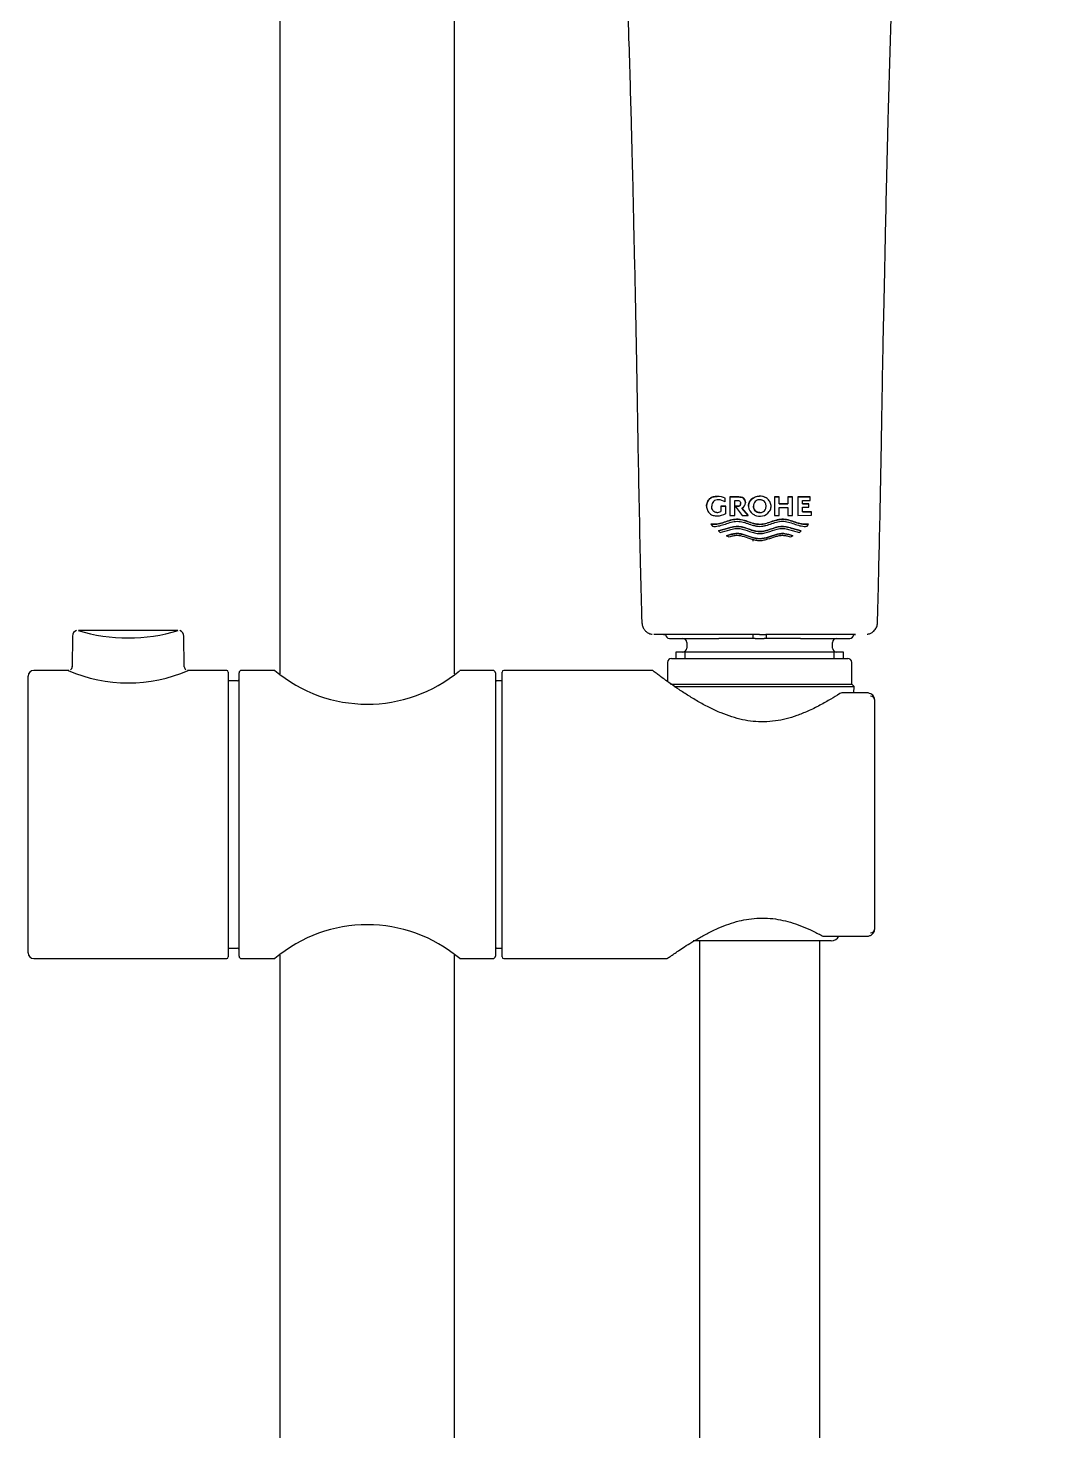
# Model space of a CAD drawing. Header units: millimetres. Extents: x -60 to 7633, y -2614 to 2146.
# Drawn here: x 113.3 to 239.7, y 1197.1 to 1372.4 of the extents above; entities that cross this region are included whole.
import ezdxf

# ---------------------------------------------------------------- set-up
doc = ezdxf.new("R2010")
doc.units = ezdxf.units.MM
doc.layers.get('0').update_dxf_attribs({"color": 250})

msp = doc.modelspace()

# ---------------------------------------------------------------- linework, layer by layer
at = {"linetype": 'Continuous'}
for p, q in [((144.7, 1796.44), (144.7, 1291.74)), ((166.5, 1291.74), (166.5, 1446.4)), ((199.3, 1313.9), (199.3, 1313.9)), ((200.3, 1313.67), (200.3, 1313.67)), ((200.3, 1313.22), (200.3, 1313.67)), ((200.88, 1313.83), (201.99, 1313.83)), ((201.99, 1313.83), (200.88, 1313.83)), ((200.88, 1313.83), (200.88, 1311.53)), ((201.49, 1311.53), (201.49, 1313.39)), ((201.49, 1313.39), (201.88, 1313.39)), ((201.99, 1313.83), (201.99, 1313.83)), ((202.83, 1313.11), (202.83, 1313.11)), ((205.29, 1313.78), (205.29, 1313.78)), ((206.46, 1313.83), (207.05, 1313.83)), ((207.05, 1313.83), (206.46, 1313.83)), ((206.46, 1313.83), (206.46, 1311.53)), ((207.05, 1313.83), (207.05, 1313.83)), ((207.05, 1312.98), (207.05, 1313.83)), ((207.05, 1312.98), (208.11, 1312.98)), ((208.11, 1312.98), (207.05, 1312.98)), ((208.11, 1313.83), (208.11, 1313.83)), ((208.11, 1313.83), (208.7, 1313.83)), ((208.7, 1313.83), (208.11, 1313.83)), ((208.11, 1313.83), (208.11, 1312.98)), ((208.7, 1311.53), (208.7, 1313.83)), ((209.35, 1313.83), (210.92, 1313.83)), ((210.92, 1313.83), (209.35, 1313.83)), ((209.35, 1313.83), (209.35, 1311.53)), ((209.95, 1312.96), (209.95, 1313.39)), ((209.95, 1313.39), (210.92, 1313.39)), ((209.95, 1312.96), (210.76, 1312.96)), ((210.76, 1312.96), (209.95, 1312.96)), ((210.76, 1312.96), (210.76, 1312.96)), ((210.76, 1312.54), (210.76, 1312.96)), ((210.92, 1313.83), (210.92, 1313.83)), ((210.92, 1313.39), (210.92, 1313.83)), ((197.98, 1312.68), (197.98, 1312.68)), ((199.25, 1311.89), (199.25, 1311.89)), ((199.77, 1312.68), (199.77, 1312.68)), ((199.77, 1312.68), (200.38, 1312.68)), ((200.38, 1312.68), (199.77, 1312.68)), ((199.77, 1312.68), (199.77, 1312.01)), ((200.38, 1312.68), (200.38, 1312.68)), ((200.38, 1311.74), (200.38, 1312.68)), ((200.88, 1311.53), (201.49, 1311.53)), ((201.56, 1312.66), (201.56, 1312.66)), ((201.56, 1312.66), (201.91, 1312.66)), ((201.91, 1312.66), (201.56, 1312.66)), ((201.56, 1312.66), (202.41, 1311.53)), ((201.91, 1312.66), (201.91, 1312.66)), ((202.39, 1312.45), (203.16, 1311.53)), ((203.16, 1311.53), (202.39, 1312.45)), ((202.41, 1311.53), (203.16, 1311.53)), ((203.16, 1311.53), (203.16, 1311.53)), ((203.21, 1312.69), (203.21, 1312.69)), ((204.62, 1311.88), (204.6, 1311.88)), ((204.62, 1311.88), (204.62, 1311.88)), ((206.03, 1312.68), (206.03, 1312.68)), ((206.46, 1311.53), (207.05, 1311.53)), ((207.05, 1311.53), (207.05, 1312.51)), ((207.05, 1312.51), (208.11, 1312.51)), ((208.11, 1312.51), (208.11, 1311.53)), ((208.11, 1311.53), (208.7, 1311.53)), ((209.35, 1311.53), (211.07, 1311.54)), ((209.95, 1311.97), (209.95, 1312.54)), ((209.95, 1312.54), (210.76, 1312.54)), ((209.95, 1311.97), (211.07, 1311.98)), ((211.07, 1311.97), (209.95, 1311.97)), ((211.07, 1311.98), (211.07, 1311.97)), ((211.07, 1311.54), (211.07, 1311.97)), ((198.52, 1310.45), (198.52, 1310.45)), ((198.52, 1310.45), (198.71, 1310.17)), ((199.45, 1309.58), (199.45, 1309.58)), ((199.45, 1309.58), (199.68, 1309.38)), ((209.56, 1309.38), (209.78, 1309.58)), ((209.78, 1309.58), (209.78, 1309.58)), ((210.52, 1310.17), (210.72, 1310.45)), ((210.72, 1310.45), (210.72, 1310.45)), ((200.79, 1308.82), (200.47, 1308.97)), ((200.47, 1308.97), (200.47, 1308.97)), ((203.75, 1308.56), (203.75, 1308.3)), ((208.76, 1308.97), (208.45, 1308.82)), ((208.76, 1308.97), (208.76, 1308.97)), ((131.95, 1297.16), (119.55, 1297.16)), ((118.79, 1296.45), (118.75, 1292.62)), ((132.75, 1292.61), (132.71, 1296.44)), ((193.35, 1296.16), (199.51, 1296.16)), ((195.5, 1295.66), (195.5, 1294.96)), ((200.92, 1296.16), (199.51, 1296.16)), ((201.86, 1296.16), (200.92, 1296.16)), ((202.6, 1296.16), (201.86, 1296.16)), ((203.75, 1296.16), (202.6, 1296.16)), ((203.75, 1296.66), (203.75, 1296.16)), ((204.05, 1296.16), (203.75, 1296.16)), ((204.3, 1296.66), (203.82, 1296.66)), ((204.05, 1296.16), (205.15, 1296.16)), ((204.6, 1296.66), (204.3, 1296.66)), ((204.6, 1296.66), (204.9, 1296.66)), ((204.9, 1296.66), (205.38, 1296.66)), ((205.45, 1296.16), (205.15, 1296.16)), ((205.45, 1296.16), (205.45, 1296.66)), ((206.6, 1296.16), (205.45, 1296.16)), ((207.34, 1296.16), (206.6, 1296.16)), ((208.28, 1296.16), (207.34, 1296.16)), ((209.69, 1296.16), (208.28, 1296.16)), ((209.69, 1296.16), (215.85, 1296.16)), ((213.7, 1294.96), (213.7, 1295.66)), ((193.6, 1293.66), (215.6, 1293.66)), ((215.08, 1294.46), (194.12, 1294.46)), ((194.12, 1294.46), (194.12, 1293.66)), ((195.28, 1293.66), (195.28, 1294.46)), ((213.92, 1293.66), (213.92, 1294.46)), ((215.08, 1293.66), (215.08, 1294.46)), ((118.33, 1292.16), (113.95, 1292.16)), ((138.05, 1292.16), (133.16, 1292.16)), ((138.25, 1291.96), (138.25, 1256.36)), ((139.6, 1256.46), (139.6, 1291.86)), ((144.06, 1292.16), (139.9, 1292.16)), ((171.3, 1292.16), (167.15, 1292.16)), ((171.6, 1291.86), (171.6, 1256.46)), ((172.45, 1256.36), (172.45, 1291.96)), ((191.08, 1292.16), (172.65, 1292.16)), ((193.1, 1293.16), (193.1, 1290.77)), ((216.1, 1290.46), (216.1, 1293.16)), ((113.25, 1256.86), (113.25, 1291.46)), ((139.4, 1290.86), (138.25, 1290.86)), ((172.45, 1290.86), (171.8, 1290.86)), ((193.47, 1290.46), (216.1, 1290.46)), ((193.94, 1290.16), (216.4, 1290.16)), ((216.4, 1290.16), (216.1, 1290.46)), ((216.36, 1289.35), (216.4, 1290.16)), ((217.95, 1289.35), (214.88, 1289.35)), ((218.95, 1288.52), (218.95, 1259.8)), ((212.6, 1258.96), (217.95, 1258.96)), ((138.25, 1257.46), (139.4, 1257.46)), ((171.8, 1257.46), (172.45, 1257.46)), ((213.55, 1258.36), (196.28, 1258.36)), ((197.1, 1258.36), (197.1, 1101.16)), ((212.1, 1101.16), (212.1, 1258.36)), ((113.95, 1256.16), (138.05, 1256.16)), ((139.9, 1256.16), (144.06, 1256.16)), ((144.7, 1256.57), (144.7, 828.88)), ((166.5, 828.88), (166.5, 1256.57)), ((167.15, 1256.16), (171.3, 1256.16)), ((172.65, 1256.16), (192.94, 1256.16))]:
    msp.add_line(p, q, dxfattribs=at)
for centre, radius, start, end in [((199.36, 1312.73), 0.751, 83.8998, 183.4084), ((199.3, 1311.58), 2.32, 64.2657, 89.9139), ((199.3, 1311.58), 2.32, 64.2661, 89.9144), ((199.44, 1311.89), 1.58, 56.7772, 89.8827), ((202.15, 1313.08), 0.675, 290.8612, 2.0149), ((204.62, 1312.39), 1.55, 64.351, 90.8831), ((199.26, 1313.05), 1.16, 269.9056, 296.0323), ((199.26, 1313.05), 1.16, 269.9034, 296.0355), ((199.3, 1313.74), 2.27, 270.001, 298.4469), ((204.61, 1312.93), 1.51, 243.8474, 321.8785), ((119.47, 1296.47), 0.679, 104.2533, 181.5545), ((125.75, 1317.76), 21.54, 253.1105, 286.8846), ((132.02, 1296.46), 0.689, 357.4259, 75.9857), ((195.73, -452.78), 1749.44, 90.02265, 90.1422), ((193.35, 1296.66), 0.5, 180, 270), ((195, 1295.66), 0.5, 0, 90), ((214.2, 1295.66), 0.5, 90, 180), ((213.47, -452.78), 1749.44, 89.9047, 89.97735), ((215.85, 1296.66), 0.5, 270, 0), ((193.6, 1293.16), 0.5, 90, 180), ((195, 1294.96), 0.5, 270, 0), ((214.2, 1294.96), 0.5, 180, 270), ((215.6, 1293.16), 0.5, 0, 90), ((113.95, 1291.46), 0.7, 90, 180), ((125.75, 1309.44), 18.84, 246.5602, 293.4398), ((118.3, 1292.63), 0.451, 302.2332, 0.4976), ((133.19, 1292.62), 0.437, 179.5805, 238.6008), ((138.05, 1291.96), 0.2, 0, 90), ((139.9, 1291.86), 0.3, 90, 180), ((155.6, 1305.85), 17.91, 229.8448, 309.9941), ((171.3, 1291.86), 0.3, 0, 90), ((172.65, 1291.96), 0.2, 90, 180), ((191.06, 1291.66), 0.5, 52.6966, 87.7373), ((139.4, 1291.06), 0.2, 270, 0), ((171.8, 1291.06), 0.2, 180, 270), ((214.88, 1288.85), 0.5, 90, 122.7788), ((155.6, 1242.47), 17.91, 49.8447, 130.1552), ((212.6, 1259.46), 0.5, 241.4304, 270), ((213.55, 1259.36), 1, 270, 336.6131), ((113.95, 1256.86), 0.7, 180, 270), ((139.4, 1257.26), 0.2, 0, 90), ((171.8, 1257.26), 0.2, 90, 180), ((138.05, 1256.36), 0.2, 270, 0), ((139.9, 1256.46), 0.3, 180, 270), ((171.3, 1256.46), 0.3, 270, 0), ((172.65, 1256.36), 0.2, 180, 270)]:
    msp.add_arc(centre, radius, start, end, dxfattribs=at)
for centre, major_axis, ratio, start_param, end_param in [((204.61, 1296.66), (12, 0), 0.000347, 1.636309, 3.34289), ((204.59, 1296.66), (-12, 0), 0.000347, 2.940295, 4.646877), ((218.45, 1288.52), (0.5, 0), 0.820652, 0, 1.570796), ((212.6, 1259.46), (0.239, 0.439), 0.594759, 3.115649, 3.141593), ((218.45, 1259.8), (0.5, 0), 0.820652, 4.712389, 6.283185)]:
    msp.add_ellipse(centre, major_axis=major_axis, ratio=ratio, start_param=start_param, end_param=end_param, dxfattribs=at)
for points, knots in [([(169.48, 1444.1), (170.67, 1443.24), (172.56, 1441.85), (175.54, 1439.57), (178, 1437.45), (180.08, 1435.35), (181.7, 1432.98), (182.96, 1430.76), (183.89, 1428.68), (184.45, 1427.09), (184.79, 1425.95), (185.04, 1424.98), (185.28, 1423.98), (185.51, 1422.85), (185.79, 1421.32), (186.09, 1419.33), (186.39, 1416.77), (186.71, 1413.27), (187, 1408.68), (187.24, 1402.89), (187.46, 1396.51), (187.66, 1390.35), (187.83, 1384.77), (187.97, 1379.99), (188.11, 1375.49), (188.26, 1370.71), (188.41, 1365.7), (188.55, 1360.64), (188.67, 1356.14), (188.77, 1352), (188.86, 1347.76), (188.97, 1343), (189.09, 1337.65), (189.21, 1331.79), (189.31, 1325.5), (189.42, 1318.75), (189.56, 1311.74), (189.7, 1304.69), (189.82, 1300.46), (189.89, 1298.11)], [0, 0, 0, 0, 0.029061, 0.055351, 0.079753, 0.10122, 0.119581, 0.139781, 0.155716, 0.166655, 0.173991, 0.17996, 0.187009, 0.19471, 0.202954, 0.217999, 0.234729, 0.253734, 0.286638, 0.324462, 0.366513, 0.410437, 0.443646, 0.474354, 0.502845, 0.530483, 0.566728, 0.599361, 0.628232, 0.653498, 0.67906, 0.710033, 0.745386, 0.782262, 0.822871, 0.86681, 0.912301, 0.958773, 1, 1, 1, 1]), ([(219.31, 1298.11), (219.35, 1299.59), (219.44, 1302.53), (219.55, 1307.75), (219.68, 1313.41), (219.78, 1319), (219.88, 1324.16), (219.94, 1328.71), (220.02, 1332.74), (220.11, 1336.92), (220.22, 1341.69), (220.34, 1347.36), (220.47, 1353.68), (220.64, 1360.63), (220.86, 1368.01), (221.08, 1375.4), (221.3, 1382.57), (221.5, 1389.38), (221.71, 1395.87), (221.93, 1401.99), (222.13, 1407.04), (222.35, 1411.13), (222.59, 1414.43), (222.92, 1417.89), (223.43, 1421.63), (224.13, 1425.07), (225.07, 1428.14), (226.08, 1430.44), (227.18, 1432.42), (228.24, 1434.1), (229.72, 1436.03), (231.73, 1437.91), (234.2, 1440.01), (236.98, 1442.08), (238.68, 1443.34), (239.72, 1444.1)], [0, 0, 0, 0, 0.025915, 0.060964, 0.098396, 0.135571, 0.168623, 0.197953, 0.223289, 0.246278, 0.278562, 0.315351, 0.355632, 0.400525, 0.449605, 0.497899, 0.543266, 0.587902, 0.629644, 0.668854, 0.706522, 0.727882, 0.748704, 0.771152, 0.79597, 0.823206, 0.841257, 0.860992, 0.874841, 0.889186, 0.90313, 0.92607, 0.950058, 0.974487, 1, 1, 1, 1]), ([(197.98, 1312.68), (197.98, 1312.77), (197.98, 1312.86), (198.01, 1313.03), (198.04, 1313.12), (198.15, 1313.36), (198.24, 1313.51), (198.5, 1313.73), (198.65, 1313.8), (198.97, 1313.88), (199.13, 1313.9), (199.3, 1313.9)], [0, 0, 0, 0, 0.125, 0.125, 0.25, 0.25, 0.5, 0.5, 0.75, 0.75, 1, 1, 1, 1]), ([(199.3, 1313.9), (199.13, 1313.9), (198.97, 1313.88), (198.65, 1313.8), (198.5, 1313.73), (198.31, 1313.56), (198.25, 1313.5), (198.15, 1313.36), (198.11, 1313.28), (198.04, 1313.12), (198.01, 1313.04), (197.98, 1312.86), (197.98, 1312.77), (197.98, 1312.68)], [0, 0, 0, 0, 0.25, 0.25, 0.5, 0.5, 0.625, 0.625, 0.75, 0.75, 0.875, 0.875, 1, 1, 1, 1]), ([(201.88, 1313.39), (201.93, 1313.39), (201.98, 1313.38), (202.07, 1313.35), (202.11, 1313.33), (202.17, 1313.26), (202.2, 1313.21), (202.23, 1313.12), (202.23, 1313.07), (202.23, 1313.02)], [0, 0, 0, 0, 0.25, 0.25, 0.5, 0.5, 0.75, 0.75, 1, 1, 1, 1]), ([(201.91, 1312.66), (201.96, 1312.66), (202, 1312.67), (202.09, 1312.71), (202.12, 1312.73), (202.21, 1312.84), (202.23, 1312.93), (202.23, 1313.02)], [0, 0, 0, 0, 0.25, 0.25, 0.5, 0.5, 1, 1, 1, 1]), ([(202.23, 1313.02), (202.23, 1312.98), (202.23, 1312.93), (202.2, 1312.85), (202.18, 1312.8), (202.12, 1312.73), (202.09, 1312.71), (202, 1312.67), (201.96, 1312.66), (201.91, 1312.66)], [0, 0, 0, 0, 0.25, 0.25, 0.5, 0.5, 0.75, 0.75, 1, 1, 1, 1]), ([(201.99, 1313.83), (202.09, 1313.83), (202.2, 1313.82), (202.4, 1313.77), (202.5, 1313.73), (202.66, 1313.6), (202.72, 1313.51), (202.79, 1313.37), (202.8, 1313.32), (202.82, 1313.21), (202.83, 1313.16), (202.83, 1313.11)], [0, 0, 0, 0, 0.25, 0.25, 0.5, 0.5, 0.75, 0.75, 0.875, 0.875, 1, 1, 1, 1]), ([(202.83, 1313.11), (202.83, 1313.16), (202.82, 1313.21), (202.8, 1313.31), (202.79, 1313.36), (202.72, 1313.51), (202.66, 1313.6), (202.5, 1313.73), (202.4, 1313.77), (202.2, 1313.82), (202.1, 1313.83), (201.99, 1313.83)], [0, 0, 0, 0, 0.125, 0.125, 0.25, 0.25, 0.5, 0.5, 0.75, 0.75, 1, 1, 1, 1]), ([(205.29, 1313.78), (204.97, 1313.93), (204.61, 1313.97), (203.93, 1313.82), (203.62, 1313.63), (203.21, 1313.05), (203.15, 1312.67), (203.36, 1312), (203.63, 1311.74), (203.95, 1311.58)], [0, 0, 0, 0, 0.25, 0.25, 0.5, 0.5, 0.75, 0.75, 1, 1, 1, 1]), ([(203.21, 1312.68), (203.21, 1312.8), (203.22, 1312.91), (203.34, 1313.29), (203.53, 1313.53), (204.02, 1313.85), (204.31, 1313.93), (204.6, 1313.93)], [0.4050066, 0.4050066, 0.4050066, 0.4050066, 0.5, 0.5, 0.75, 0.75, 1, 1, 1, 1]), ([(204.62, 1313.48), (204.56, 1313.48), (204.51, 1313.47), (204.41, 1313.46), (204.36, 1313.45), (204.2, 1313.39), (204.11, 1313.34), (203.96, 1313.19), (203.91, 1313.09), (203.86, 1312.94), (203.85, 1312.89), (203.84, 1312.79), (203.83, 1312.73), (203.83, 1312.68)], [0, 0, 0, 0, 0.125, 0.125, 0.25, 0.25, 0.5, 0.5, 0.75, 0.75, 0.875, 0.875, 1, 1, 1, 1]), ([(205.4, 1312.68), (205.4, 1312.73), (205.4, 1312.79), (205.38, 1312.89), (205.37, 1312.94), (205.32, 1313.09), (205.27, 1313.19), (205.12, 1313.34), (205.03, 1313.39), (204.88, 1313.44), (204.83, 1313.46), (204.72, 1313.47), (204.67, 1313.47), (204.62, 1313.48)], [0, 0, 0, 0, 0.125, 0.125, 0.25, 0.25, 0.5, 0.5, 0.75, 0.75, 0.875, 0.875, 1, 1, 1, 1]), ([(205.8, 1312), (205.85, 1312.07), (205.9, 1312.15), (205.97, 1312.31), (205.99, 1312.4), (206.02, 1312.57), (206.03, 1312.66), (206.02, 1312.83), (206, 1312.92), (205.95, 1313.09), (205.92, 1313.17), (205.83, 1313.33), (205.78, 1313.4), (205.66, 1313.53), (205.59, 1313.59), (205.45, 1313.69), (205.37, 1313.74), (205.29, 1313.78)], [0, 0, 0, 0, 0.125, 0.125, 0.25, 0.25, 0.375, 0.375, 0.5, 0.5, 0.625, 0.625, 0.75, 0.75, 0.875, 0.875, 1, 1, 1, 1]), ([(197.98, 1312.68), (197.98, 1312.6), (197.98, 1312.51), (198.01, 1312.33), (198.04, 1312.25), (198.11, 1312.09), (198.15, 1312.01), (198.25, 1311.87), (198.31, 1311.81), (198.43, 1311.7), (198.5, 1311.65), (198.65, 1311.58), (198.73, 1311.55), (198.97, 1311.48), (199.13, 1311.47), (199.3, 1311.47)], [0, 0, 0, 0, 0.125, 0.125, 0.25, 0.25, 0.375, 0.375, 0.5, 0.5, 0.625, 0.625, 0.75, 0.75, 1, 1, 1, 1]), ([(210.72, 1310.45), (210.48, 1310.41), (210.24, 1310.4), (209.75, 1310.46), (209.5, 1310.53), (208.78, 1310.76), (208.3, 1310.96), (207.25, 1311.1), (206.72, 1310.96), (205.71, 1310.62), (205.19, 1310.41), (204.12, 1310.4), (203.6, 1310.59), (202.58, 1310.94), (202.05, 1311.09), (200.98, 1310.98), (200.49, 1310.77), (199.51, 1310.45), (199.01, 1310.37), (198.52, 1310.45)], [0, 0, 0, 0, 0.0625, 0.0625, 0.125, 0.125, 0.25, 0.25, 0.375, 0.375, 0.5, 0.5, 0.625, 0.625, 0.75, 0.75, 0.875, 0.875, 1, 1, 1, 1]), ([(198.52, 1310.45), (198.64, 1310.43), (198.76, 1310.42), (199, 1310.41), (199.13, 1310.42), (199.5, 1310.46), (199.74, 1310.53), (200.23, 1310.68), (200.47, 1310.77), (200.97, 1310.93), (201.22, 1311), (201.62, 1311.05), (201.75, 1311.05), (202.01, 1311.04), (202.14, 1311.02), (202.53, 1310.95), (202.79, 1310.87), (203.55, 1310.61), (204.05, 1310.42), (204.6, 1310.41)], [0, 0, 0, 0, 0.0625, 0.0625, 0.125, 0.125, 0.25, 0.25, 0.375, 0.375, 0.5, 0.5, 0.5625, 0.5625, 0.625, 0.625, 0.75, 0.75, 1, 1, 1, 1]), ([(199.25, 1311.89), (199.16, 1311.89), (199.07, 1311.9), (198.9, 1311.98), (198.82, 1312.04), (198.71, 1312.2), (198.67, 1312.29), (198.63, 1312.44), (198.62, 1312.48), (198.61, 1312.58), (198.61, 1312.63), (198.61, 1312.68)], [0, 0, 0, 0, 0.25, 0.25, 0.5, 0.5, 0.75, 0.75, 0.875, 0.875, 1, 1, 1, 1]), ([(204.6, 1311.88), (204.55, 1311.89), (204.5, 1311.89), (204.39, 1311.9), (204.34, 1311.92), (204.2, 1311.97), (204.1, 1312.03), (203.96, 1312.18), (203.91, 1312.27), (203.86, 1312.42), (203.85, 1312.47), (203.83, 1312.58), (203.83, 1312.63), (203.83, 1312.68)], [0, 0, 0, 0, 0.125, 0.125, 0.25, 0.25, 0.5, 0.5, 0.75, 0.75, 0.875, 0.875, 1, 1, 1, 1]), ([(203.83, 1312.68), (203.83, 1312.63), (203.83, 1312.57), (203.85, 1312.47), (203.86, 1312.42), (203.91, 1312.27), (203.96, 1312.17), (204.11, 1312.02), (204.2, 1311.97), (204.35, 1311.92), (204.4, 1311.9), (204.51, 1311.89), (204.56, 1311.89), (204.62, 1311.88)], [0, 0, 0, 0, 0.125, 0.125, 0.25, 0.25, 0.5, 0.5, 0.75, 0.75, 0.875, 0.875, 1, 1, 1, 1]), ([(204.6, 1310.41), (205.14, 1310.4), (205.65, 1310.6), (206.42, 1310.86), (206.67, 1310.94), (207.06, 1311.02), (207.2, 1311.04), (207.46, 1311.06), (207.6, 1311.05), (208, 1311), (208.25, 1310.94), (208.75, 1310.78), (208.99, 1310.69), (209.49, 1310.53), (209.73, 1310.47), (210.1, 1310.42), (210.23, 1310.41), (210.48, 1310.41), (210.6, 1310.43), (210.72, 1310.45)], [0, 0, 0, 0, 0.25, 0.25, 0.375, 0.375, 0.4375, 0.4375, 0.5, 0.5, 0.625, 0.625, 0.75, 0.75, 0.875, 0.875, 0.9375, 0.9375, 1, 1, 1, 1]), ([(204.62, 1311.88), (204.67, 1311.88), (204.72, 1311.89), (204.82, 1311.9), (204.88, 1311.91), (205.03, 1311.97), (205.12, 1312.02), (205.27, 1312.17), (205.32, 1312.27), (205.37, 1312.42), (205.38, 1312.47), (205.4, 1312.57), (205.4, 1312.63), (205.4, 1312.68)], [0, 0, 0, 0, 0.125, 0.125, 0.25, 0.25, 0.5, 0.5, 0.75, 0.75, 0.875, 0.875, 1, 1, 1, 1]), ([(198.71, 1310.17), (198.83, 1310.16), (198.95, 1310.15), (199.19, 1310.17), (199.31, 1310.18), (199.67, 1310.25), (199.91, 1310.32), (200.38, 1310.47), (200.62, 1310.55), (201.1, 1310.7), (201.35, 1310.76), (201.86, 1310.81), (202.11, 1310.78), (202.61, 1310.68), (202.86, 1310.6), (203.35, 1310.43), (203.59, 1310.34), (203.97, 1310.24), (204.1, 1310.21), (204.35, 1310.17), (204.49, 1310.15), (204.62, 1310.15)], [0, 0, 0, 0, 0.0625, 0.0625, 0.125, 0.125, 0.25, 0.25, 0.375, 0.375, 0.5, 0.5, 0.625, 0.625, 0.75, 0.75, 0.875, 0.875, 0.9375, 0.9375, 1, 1, 1, 1]), ([(209.78, 1309.58), (209.38, 1309.7), (208.97, 1309.82), (208.13, 1310.07), (207.69, 1310.19), (206.8, 1310.1), (206.38, 1309.95), (205.52, 1309.65), (205.07, 1309.51), (203.72, 1309.5), (202.9, 1310.06), (201.54, 1310.19), (201.11, 1310.07), (200.27, 1309.82), (199.86, 1309.7), (199.45, 1309.58)], [0, 0, 0, 0, 0.125, 0.125, 0.25, 0.25, 0.375, 0.375, 0.5, 0.5, 0.75, 0.75, 0.875, 0.875, 1, 1, 1, 1]), ([(199.45, 1309.58), (199.66, 1309.64), (199.86, 1309.7), (200.27, 1309.82), (200.48, 1309.88), (200.89, 1310.01), (201.1, 1310.07), (201.43, 1310.13), (201.54, 1310.14), (201.76, 1310.16), (201.87, 1310.15), (202.43, 1310.1), (202.85, 1309.95), (203.49, 1309.73), (203.71, 1309.66), (204.15, 1309.55), (204.37, 1309.51), (204.6, 1309.51)], [0, 0, 0, 0, 0.125, 0.125, 0.25, 0.25, 0.375, 0.375, 0.4375, 0.4375, 0.5, 0.5, 0.75, 0.75, 0.875, 0.875, 1, 1, 1, 1]), ([(199.68, 1309.38), (200.07, 1309.5), (200.47, 1309.62), (201.07, 1309.8), (201.27, 1309.85), (201.59, 1309.89), (201.7, 1309.9), (201.91, 1309.9), (202.01, 1309.89), (202.53, 1309.82), (202.94, 1309.67), (203.56, 1309.46), (203.76, 1309.39), (204.08, 1309.32), (204.18, 1309.3), (204.4, 1309.27), (204.51, 1309.26), (204.62, 1309.25)], [0, 0, 0, 0, 0.25, 0.25, 0.375, 0.375, 0.4375, 0.4375, 0.5, 0.5, 0.75, 0.75, 0.875, 0.875, 0.9375, 0.9375, 1, 1, 1, 1]), ([(200.47, 1308.97), (200.81, 1309.09), (201.15, 1309.2), (201.86, 1309.28), (202.22, 1309.23), (203.25, 1308.95), (203.93, 1308.6), (205.37, 1308.62), (206.03, 1308.96), (207.05, 1309.24), (207.41, 1309.28), (208.1, 1309.19), (208.44, 1309.08), (208.76, 1308.97)], [0, 0, 0, 0, 0.125, 0.125, 0.25, 0.25, 0.5, 0.5, 0.75, 0.75, 0.875, 0.875, 1, 1, 1, 1]), ([(204.6, 1308.61), (204.24, 1308.62), (203.9, 1308.71), (203.21, 1308.92), (202.88, 1309.05), (202.36, 1309.19), (202.19, 1309.23), (201.83, 1309.26), (201.66, 1309.26), (201.31, 1309.22), (201.14, 1309.18), (200.8, 1309.08), (200.64, 1309.03), (200.47, 1308.97)], [0, 0, 0, 0, 0.25, 0.25, 0.5, 0.5, 0.625, 0.625, 0.75, 0.75, 0.875, 0.875, 1, 1, 1, 1]), ([(204.6, 1309.51), (205.06, 1309.51), (205.5, 1309.65), (206.36, 1309.94), (206.79, 1310.1), (207.36, 1310.15), (207.48, 1310.16), (207.7, 1310.15), (207.81, 1310.13), (208.13, 1310.07), (208.34, 1310.01), (208.76, 1309.89), (208.96, 1309.82), (209.38, 1309.7), (209.58, 1309.64), (209.78, 1309.58)], [0, 0, 0, 0, 0.25, 0.25, 0.5, 0.5, 0.5625, 0.5625, 0.625, 0.625, 0.75, 0.75, 0.875, 0.875, 1, 1, 1, 1]), ([(208.76, 1308.97), (208.43, 1309.08), (208.1, 1309.2), (207.57, 1309.26), (207.39, 1309.26), (207.04, 1309.22), (206.86, 1309.19), (206.35, 1309.05), (206.01, 1308.92), (205.49, 1308.76), (205.32, 1308.71), (204.97, 1308.63), (204.78, 1308.61), (204.6, 1308.61)], [0, 0, 0, 0, 0.25, 0.25, 0.375, 0.375, 0.5, 0.5, 0.75, 0.75, 0.875, 0.875, 1, 1, 1, 1]), ([(204.62, 1310.15), (204.75, 1310.16), (204.88, 1310.17), (205.14, 1310.21), (205.27, 1310.24), (205.64, 1310.34), (205.88, 1310.43), (206.38, 1310.59), (206.62, 1310.67), (207, 1310.76), (207.12, 1310.78), (207.38, 1310.8), (207.51, 1310.8), (207.89, 1310.77), (208.13, 1310.71), (208.61, 1310.56), (208.85, 1310.48), (209.32, 1310.32), (209.56, 1310.25), (209.92, 1310.18), (210.04, 1310.17), (210.28, 1310.15), (210.4, 1310.16), (210.52, 1310.17)], [0, 0, 0, 0, 0.0625, 0.0625, 0.125, 0.125, 0.25, 0.25, 0.375, 0.375, 0.4375, 0.4375, 0.5, 0.5, 0.625, 0.625, 0.75, 0.75, 0.875, 0.875, 0.9375, 0.9375, 1, 1, 1, 1]), ([(204.62, 1309.25), (204.73, 1309.26), (204.84, 1309.26), (205.05, 1309.3), (205.16, 1309.32), (205.47, 1309.39), (205.67, 1309.46), (206.29, 1309.67), (206.69, 1309.82), (207.22, 1309.89), (207.33, 1309.9), (207.54, 1309.9), (207.65, 1309.89), (207.96, 1309.85), (208.17, 1309.8), (208.57, 1309.68), (208.77, 1309.62), (209.17, 1309.5), (209.36, 1309.44), (209.56, 1309.38)], [0, 0, 0, 0, 0.0625, 0.0625, 0.125, 0.125, 0.25, 0.25, 0.5, 0.5, 0.5625, 0.5625, 0.625, 0.625, 0.75, 0.75, 0.875, 0.875, 1, 1, 1, 1]), ([(204.62, 1308.36), (204.54, 1308.36), (204.45, 1308.36), (204.29, 1308.38), (204.21, 1308.39), (203.97, 1308.44), (203.81, 1308.49), (203.34, 1308.63), (203.03, 1308.75), (202.4, 1308.94), (202.08, 1309), (201.59, 1309), (201.42, 1308.98), (201.11, 1308.91), (200.95, 1308.86), (200.79, 1308.82)], [0, 0, 0, 0, 0.0625, 0.0625, 0.125, 0.125, 0.25, 0.25, 0.5, 0.5, 0.75, 0.75, 0.875, 0.875, 1, 1, 1, 1]), ([(208.45, 1308.82), (208.29, 1308.86), (208.14, 1308.91), (207.82, 1308.97), (207.66, 1309), (207.34, 1309), (207.17, 1308.99), (206.85, 1308.93), (206.69, 1308.89), (206.22, 1308.75), (205.91, 1308.64), (205.43, 1308.49), (205.28, 1308.44), (205.03, 1308.4), (204.95, 1308.38), (204.79, 1308.36), (204.7, 1308.36), (204.62, 1308.36)], [0, 0, 0, 0, 0.125, 0.125, 0.25, 0.25, 0.375, 0.375, 0.5, 0.5, 0.75, 0.75, 0.875, 0.875, 0.9375, 0.9375, 1, 1, 1, 1]), ([(189.91, 1298.11), (189.91, 1298.01), (189.91, 1297.77), (190.08, 1297.39), (190.33, 1297.08), (190.6, 1296.87), (190.85, 1296.75), (191.05, 1296.69), (191.14, 1296.68), (191.18, 1296.67)], [0, 0, 0, 0, 0.133657, 0.365484, 0.55429, 0.713903, 0.846772, 0.952028, 1, 1, 1, 1]), ([(218.02, 1296.67), (218.02, 1296.67), (218.08, 1296.68), (218.28, 1296.72), (218.57, 1296.84), (218.91, 1297.1), (219.18, 1297.48), (219.32, 1297.87), (219.3, 1298.07), (219.3, 1298.11)], [0, 0, 0, 0, 0.000117, 0.091651, 0.275715, 0.454007, 0.694287, 0.944823, 1, 1, 1, 1]), ([(214.6, 1289.27), (214.21, 1289.02), (213.49, 1288.57), (212.13, 1287.79), (210.7, 1287.08), (209.28, 1286.51), (207.93, 1286.09), (206.56, 1285.82), (205.18, 1285.7), (203.79, 1285.77), (202.43, 1285.98), (201.09, 1286.35), (199.74, 1286.85), (198.37, 1287.48), (197.02, 1288.21), (195.72, 1288.99), (194.53, 1289.77), (193.51, 1290.47), (192.71, 1291.05), (192.1, 1291.5), (191.67, 1291.82), (191.41, 1292.02), (191.38, 1292.04), (191.37, 1292.05)], [0, 0, 0, 0, 0.04871, 0.103943, 0.159422, 0.206055, 0.24865, 0.288932, 0.331378, 0.371759, 0.411898, 0.453966, 0.498379, 0.546911, 0.599078, 0.654509, 0.710611, 0.765714, 0.818444, 0.863567, 0.911564, 0.958329, 1, 1, 1, 1]), ([(218.94, 1288.52), (218.94, 1288.56), (218.95, 1288.7), (218.84, 1288.94), (218.63, 1289.17), (218.33, 1289.31), (218.07, 1289.36), (217.95, 1289.35), (217.95, 1289.35)], [0, 0, 0, 0, 0.08564, 0.307593, 0.522804, 0.753293, 0.999315, 1, 1, 1, 1]), ([(193.19, 1256.25), (193.19, 1256.25), (193.19, 1256.25), (193.23, 1256.28), (193.4, 1256.4), (193.76, 1256.66), (194.3, 1257.02), (195, 1257.5), (195.88, 1258.06), (196.92, 1258.68), (198.13, 1259.35), (199.42, 1259.97), (200.73, 1260.48), (201.99, 1260.87), (203.28, 1261.13), (204.59, 1261.24), (205.92, 1261.21), (207.21, 1261.02), (208.49, 1260.71), (209.75, 1260.27), (210.99, 1259.73), (211.9, 1259.28), (212.3, 1259.06), (212.36, 1259.02)], [0.022214, 0.022214, 0.022214, 0.022214, 0.0260731, 0.0525162, 0.1023332, 0.1540743, 0.2075422, 0.2626191, 0.3192187, 0.3781467, 0.4385286, 0.4997338, 0.5518555, 0.600496, 0.645292, 0.6926498, 0.7384037, 0.7842089, 0.8305763, 0.8802908, 0.933824, 0.9914007, 1, 1, 1, 1]), ([(217.95, 1258.96), (217.97, 1258.96), (218.1, 1258.95), (218.37, 1259.02), (218.67, 1259.18), (218.87, 1259.43), (218.96, 1259.66), (218.94, 1259.77), (218.94, 1259.79)], [0, 0, 0, 0, 0.039748, 0.267479, 0.515311, 0.741437, 0.954408, 1, 1, 1, 1]), ([(192.94, 1256.16), (192.97, 1256.16), (193.01, 1256.17), (193.08, 1256.19), (193.13, 1256.21), (193.16, 1256.23), (193.17, 1256.24), (193.18, 1256.24), (193.18, 1256.25), (193.18, 1256.25), (193.19, 1256.25), (193.19, 1256.25), (193.2, 1256.26), (193.21, 1256.27)], [0, 0, 0, 0, 0.00245933, 0.00523333, 0.00729016, 0.00856854, 0.00893139, 0.00918286, 0.00947308, 0.00996343, 0.01112287, 0.01566018, 0.03684603, 0.03684603, 0.03684603, 0.03684603])]:
    msp.add_open_spline(points, degree=3, knots=knots, dxfattribs=at)

doc.saveas('drawing.dxf')
